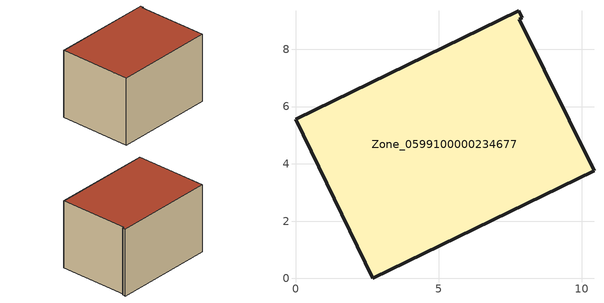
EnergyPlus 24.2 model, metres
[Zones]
Zone_0599100000234677
 floor ground (C_G): 7.91,9.1 7.81,9.06 10.42,3.76 2.7,0 0,5.55 7.79,9.35 z0
 wall outside (C_F): 7.91,9.1 7.79,9.35 0,5.55 2.7,0 10.42,3.76 7.81,9.06 7.91,9.1 z0:5.79
 roof outside (C_R): 7.81,9.06 7.91,9.1 7.79,9.35 0,5.55 2.7,0 10.42,3.76 z5.79
[BUILDING]
Pand.0599100000234677: North Axis=0; Terrain=City; Loads Convergence Tolerance Value=0.04; Temperature Convergence Tolerance Value=0.4; Solar Distribution=FullExterior; Maximum Number of Warmup Days=25; Minimum Number of Warmup Days=1
[Site:Location]
Rotterdam.The.Hague.AP_ZH_NLD Design_Conditions: Latitude=51.96; Longitude=4.45; Time Zone=1; Elevation=-4.5
[SITE:GROUNDTEMPERATURE:BUILDINGSURFACE]
18, 18, 18, 18, 18, 18, 18, 18, 18, 18, 18, 18
[MATERIAL] Thermal Absorptance=0.9; Solar Absorptance=0.7; Visible Absorptance=0.7
Name | Roughness | Thickness | Conductivity | Density | Specific Heat
G.TC.1946-1964 | MediumSmooth | 0.15 | 1 | 540 | 1210
F.TC.1946-1964 | Rough | 0.3 | 0.857143 | 1920 | 840
R.TC.1946-1964 | MediumRough | 0.2 | 0.235294 | 1500 | 1000
[CONSTRUCTION]
C_G: G.TC.1946-1964
C_F: F.TC.1946-1964
C_R: R.TC.1946-1964
[ZONE]
Zone_0599100000234677: Type=1; Multiplier=1; Ceiling Height=Autocalculate; Volume=Autocalculate; Floor Area=autocalculate; Part of Total Floor Area=Yes
[ZONEINFILTRATION:DESIGNFLOWRATE]
Infil_Zone_0599100000234677: Zone or ZoneList or Space or SpaceList=Zone_0599100000234677; Schedule=AlwaysOn; Design Flow Rate Calculation Method=Flow/Area; Flow Rate per Floor Area=0.003; Constant Term Coefficient=1; Temperature Term Coefficient=0; Velocity Term Coefficient=0; Velocity Squared Term Coefficient=0
[HVACTEMPLATE:ZONE:IDEALLOADSAIRSYSTEM]
Zone_0599100000234677: Maximum Heating Supply Air Temperature=50; Minimum Cooling Supply Air Temperature=13; Maximum Heating Supply Air Humidity Ratio=0.0156; Minimum Cooling Supply Air Humidity Ratio=0.0077; Heating Limit=NoLimit; Cooling Limit=NoLimit; Dehumidification Control Type=ConstantSensibleHeatRatio; Cooling Sensible Heat Ratio=0.7; Dehumidification Setpoint=60; Humidification Control Type=None; Humidification Setpoint=30; Outdoor Air Method=None; Outdoor Air Flow Rate per Person=0.00944; Outdoor Air Flow Rate per Zone Floor Area=0; Outdoor Air Flow Rate per Zone=0; Demand Controlled Ventilation Type=None; Outdoor Air Economizer Type=NoEconomizer; Heat Recovery Type=None; Sensible Heat Recovery Effectiveness=0.7; Latent Heat Recovery Effectiveness=0.65
[ZONECONTROL:THERMOSTAT]
ThermostatControl_Zone_0599100000234677: Zone or ZoneList=Zone_0599100000234677; Control Type Schedule=DualSetpointControlType; Control 1=Thermostat_Zone_0599100000234677; Temperature Difference Between Cutout And Setpoint=0
[THERMOSTATSETPOINT:DUALSETPOINT]
Thermostat_Zone_0599100000234677: Heating Setpoint Temperature Schedule=HeatingSetpoint_Zone_0599100000234677; Cooling Setpoint Temperature Schedule=CoolingSetpoint_Zone_0599100000234677
[SCHEDULE:COMPACT]
HeatingSetpoint_Zone_0599100000234677: Through: 12/31, For: AllDays, Until: 24:00, 21
CoolingSetpoint_Zone_0599100000234677: Through: 12/31, For: AllDays, Until: 24:00, 24
DualSetpointControlType: Through: 12/31, For: AllDays, Until: 24:00, 4
AlwaysOn: Through: 12/31, For: AllDays, Until: 24:00, 1
